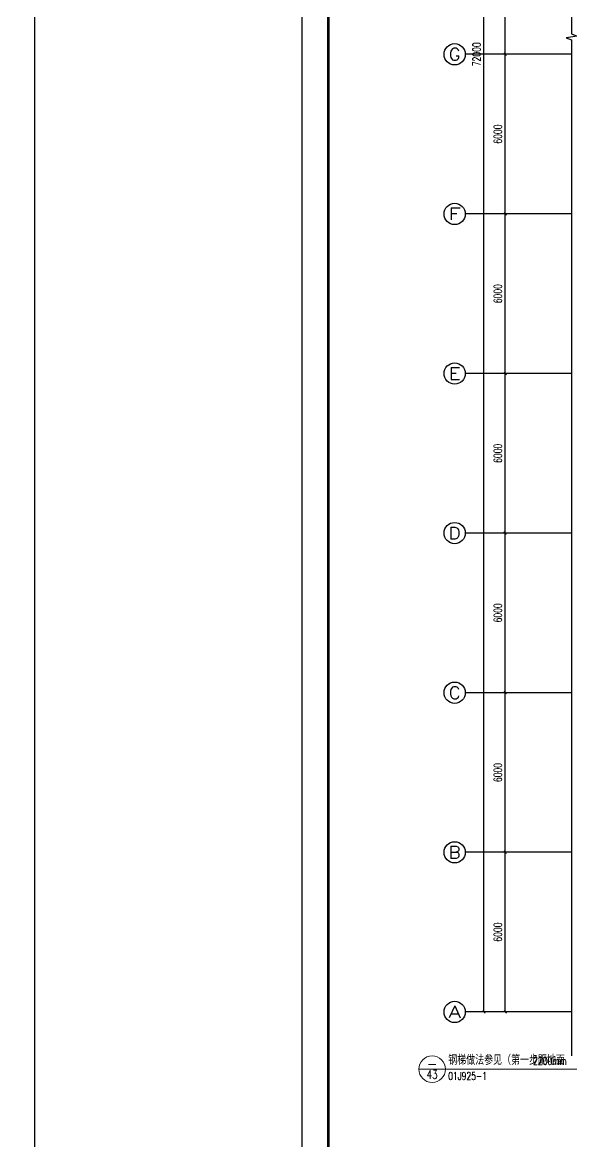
# Model space of a CAD drawing. Extents: x 683431 to 951238, y -788560 to -543702.
# Drawn here: x 742456 to 763119, y -706453 to -664378 of the extents above; entities that cross this region are included whole.
import ezdxf
from ezdxf.enums import TextEntityAlignment as Align

# ---------------------------------------------------------------- set-up
doc = ezdxf.new("R2010")
doc.units = 0
doc.header["$LTSCALE"] = 1000
doc.header["$MEASUREMENT"] = 0
for name, color, linetype in [('AXIS', 3, 'Continuous'), ('AXIS_TEXT', 7, 'Continuous'), ('DIM_SYMB', 3, 'Continuous'), ('PUB_TEXT', 3, 'Continuous'), ('PUB_TITLE', 4, 'Continuous')]:
    doc.layers.add(name, color=color, linetype=linetype)
doc.layers.add('DIM_IDEN', color=3, linetype='Continuous', lineweight=13)
doc.styles.add('_TCH_AXIS', font='COMPLEX', dxfattribs={"bigfont": 'GBCBIG'})
doc.styles.add('_TCH_DIM_T3', font='SIMPLEX', dxfattribs={"width": 0.705882, "bigfont": 'GBCBIG'})
doc.styles.add('_TCH_LABEL', font='COMPLEX', dxfattribs={"bigfont": 'GBCBIG'})
doc.styles.add('COMPLEX', font='COMPLEX')
doc.dimstyles.new('_TCH_ARCH&&100', dxfattribs={"dimtxt": 297.5, "dimasz": 100, "dimexe": 250, "dimexo": 300, "dimgap": 126.25, "dimtad": 1, "dimdec": 0, "dimzin": 0, "dimdsep": 46, "dimtxsty": '_TCH_DIM_T3', "dimblk": 'ARCHTICK', "dimcen": 0.09, "dimazin": 2, "dimtfac": 1, "dimtdec": 0, "dimtix": 1, "dimtmove": 2, "dimatfit": 3, "dimfxl": 0, "dimtolj": 1, "dimtzin": 0, "dimarcsym": 0})

# ---------------------------------------------------------------- blocks, each defined once
blk = doc.blocks.new('_ArchTick')
at = {"color": 0, "linetype": 'ByBlock', "const_width": 0.4}
blk.add_lwpolyline([(-0.5, -0.5), (0.5, 0.5)], dxfattribs=at)
blk = doc.blocks.new('*D362')
at = {"layer": 'AXIS', "color": 0, "lineweight": -2}
for p, q in [((762819, -695578), (760369, -695578)), ((760619, -701578), (760619, -695578)), ((762819, -701578), (760369, -701578))]:
    blk.add_line(p, q, dxfattribs=at)
at = {"layer": 'Defpoints', "color": 0}
for p in [(760619, -695578), (763119, -695578), (763119, -701578)]:
    blk.add_point(p, dxfattribs=at)
at = {"layer": 'AXIS', "color": 0, "lineweight": -2, "xscale": 100, "yscale": 100, "zscale": 100}
for p, rotation in [((760619, -695578), 90), ((760619, -701578), 270)]:
    blk.add_blockref('_ArchTick', p, dxfattribs=dict(at, rotation=rotation))
at = {"layer": 'AXIS', "color": 0, "insert": (760344, -698578), "char_height": 297.5, "attachment_point": 5, "rotation": 90, "style": '_TCH_DIM_T3'}
blk.add_mtext('\\A1;6000', dxfattribs=at)
blk = doc.blocks.new('*D363')
at = {"layer": 'AXIS', "color": 0, "lineweight": -2}
for p, q in [((762819, -689578), (760369, -689578)), ((760619, -695578), (760619, -689578)), ((762819, -695578), (760369, -695578))]:
    blk.add_line(p, q, dxfattribs=at)
at = {"layer": 'Defpoints', "color": 0}
for p in [(760619, -689578), (763119, -689578), (763119, -695578)]:
    blk.add_point(p, dxfattribs=at)
at = {"layer": 'AXIS', "color": 0, "lineweight": -2, "xscale": 100, "yscale": 100, "zscale": 100}
for p, rotation in [((760619, -689578), 90), ((760619, -695578), 270)]:
    blk.add_blockref('_ArchTick', p, dxfattribs=dict(at, rotation=rotation))
at = {"layer": 'AXIS', "color": 0, "insert": (760344, -692578), "char_height": 297.5, "attachment_point": 5, "rotation": 90, "style": '_TCH_DIM_T3'}
blk.add_mtext('\\A1;6000', dxfattribs=at)
blk = doc.blocks.new('*D364')
at = {"layer": 'AXIS', "color": 0, "lineweight": -2}
for p, q in [((762819, -683578), (760369, -683578)), ((760619, -689578), (760619, -683578)), ((762819, -689578), (760369, -689578))]:
    blk.add_line(p, q, dxfattribs=at)
at = {"layer": 'Defpoints', "color": 0}
for p in [(760619, -683578), (763119, -683578), (763119, -689578)]:
    blk.add_point(p, dxfattribs=at)
at = {"layer": 'AXIS', "color": 0, "lineweight": -2, "xscale": 100, "yscale": 100, "zscale": 100}
for p, rotation in [((760619, -683578), 90), ((760619, -689578), 270)]:
    blk.add_blockref('_ArchTick', p, dxfattribs=dict(at, rotation=rotation))
at = {"layer": 'AXIS', "color": 0, "insert": (760344, -686578), "char_height": 297.5, "attachment_point": 5, "rotation": 90, "style": '_TCH_DIM_T3'}
blk.add_mtext('\\A1;6000', dxfattribs=at)
blk = doc.blocks.new('*D365')
at = {"layer": 'AXIS', "color": 0, "lineweight": -2}
for p, q in [((762819, -677578), (760369, -677578)), ((760619, -683578), (760619, -677578)), ((762819, -683578), (760369, -683578))]:
    blk.add_line(p, q, dxfattribs=at)
at = {"layer": 'Defpoints', "color": 0}
for p in [(760619, -677578), (763119, -677578), (763119, -683578)]:
    blk.add_point(p, dxfattribs=at)
at = {"layer": 'AXIS', "color": 0, "lineweight": -2, "xscale": 100, "yscale": 100, "zscale": 100}
for p, rotation in [((760619, -677578), 90), ((760619, -683578), 270)]:
    blk.add_blockref('_ArchTick', p, dxfattribs=dict(at, rotation=rotation))
at = {"layer": 'AXIS', "color": 0, "insert": (760344, -680578), "char_height": 297.5, "attachment_point": 5, "rotation": 90, "style": '_TCH_DIM_T3'}
blk.add_mtext('\\A1;6000', dxfattribs=at)
blk = doc.blocks.new('*D366')
at = {"layer": 'AXIS', "color": 0, "lineweight": -2}
for p, q in [((762819, -671578), (760369, -671578)), ((760619, -677578), (760619, -671578)), ((762819, -677578), (760369, -677578))]:
    blk.add_line(p, q, dxfattribs=at)
at = {"layer": 'Defpoints', "color": 0}
for p in [(760619, -671578), (763119, -671578), (763119, -677578)]:
    blk.add_point(p, dxfattribs=at)
at = {"layer": 'AXIS', "color": 0, "lineweight": -2, "xscale": 100, "yscale": 100, "zscale": 100}
for p, rotation in [((760619, -671578), 90), ((760619, -677578), 270)]:
    blk.add_blockref('_ArchTick', p, dxfattribs=dict(at, rotation=rotation))
at = {"layer": 'AXIS', "color": 0, "insert": (760344, -674578), "char_height": 297.5, "attachment_point": 5, "rotation": 90, "style": '_TCH_DIM_T3'}
blk.add_mtext('\\A1;6000', dxfattribs=at)
blk = doc.blocks.new('*D367')
at = {"layer": 'AXIS', "color": 0, "lineweight": -2}
for p, q in [((762819, -665578), (760369, -665578)), ((760619, -671578), (760619, -665578)), ((762819, -671578), (760369, -671578))]:
    blk.add_line(p, q, dxfattribs=at)
at = {"layer": 'Defpoints', "color": 0}
for p in [(760619, -665578), (763119, -665578), (763119, -671578)]:
    blk.add_point(p, dxfattribs=at)
at = {"layer": 'AXIS', "color": 0, "lineweight": -2, "xscale": 100, "yscale": 100, "zscale": 100}
for p, rotation in [((760619, -665578), 90), ((760619, -671578), 270)]:
    blk.add_blockref('_ArchTick', p, dxfattribs=dict(at, rotation=rotation))
at = {"layer": 'AXIS', "color": 0, "insert": (760344, -668578), "char_height": 297.5, "attachment_point": 5, "rotation": 90, "style": '_TCH_DIM_T3'}
blk.add_mtext('\\A1;6000', dxfattribs=at)
blk = doc.blocks.new('*D368')
at = {"layer": 'AXIS', "color": 0, "lineweight": -2}
for p, q in [((762819, -659578), (760369, -659578)), ((760619, -665578), (760619, -659578)), ((762819, -665578), (760369, -665578))]:
    blk.add_line(p, q, dxfattribs=at)
at = {"layer": 'Defpoints', "color": 0}
for p in [(760619, -659578), (763119, -659578), (763119, -665578)]:
    blk.add_point(p, dxfattribs=at)
at = {"layer": 'AXIS', "color": 0, "lineweight": -2, "xscale": 100, "yscale": 100, "zscale": 100}
for p, rotation in [((760619, -659578), 90), ((760619, -665578), 270)]:
    blk.add_blockref('_ArchTick', p, dxfattribs=dict(at, rotation=rotation))
at = {"layer": 'AXIS', "color": 0, "insert": (760344, -662578), "char_height": 297.5, "attachment_point": 5, "rotation": 90, "style": '_TCH_DIM_T3'}
blk.add_mtext('\\A1;6000', dxfattribs=at)
blk = doc.blocks.new('*D374')
at = {"layer": 'AXIS', "color": 0, "lineweight": -2}
for p, q in [((762819, -629578), (759569, -629578)), ((759819, -701578), (759819, -629578)), ((762819, -701578), (759569, -701578))]:
    blk.add_line(p, q, dxfattribs=at)
at = {"layer": 'Defpoints', "color": 0}
for p in [(759819, -629578), (763119, -629578), (763119, -701578)]:
    blk.add_point(p, dxfattribs=at)
at = {"layer": 'AXIS', "color": 0, "lineweight": -2, "xscale": 100, "yscale": 100, "zscale": 100}
for p, rotation in [((759819, -629578), 90), ((759819, -701578), 270)]:
    blk.add_blockref('_ArchTick', p, dxfattribs=dict(at, rotation=rotation))
at = {"layer": 'AXIS', "color": 0, "insert": (759544, -665578), "char_height": 297.5, "attachment_point": 5, "rotation": 90, "style": '_TCH_DIM_T3'}
blk.add_mtext('\\A1;72000', dxfattribs=at)
blk = doc.blocks.new('_AXISO')
blk.add_circle((0, 0), 0.5)
at = {"layer": 'AXIS_TEXT', "style": 'COMPLEX', "width": 1.041667}
blk.add_attdef('A', text='', height=0.56, dxfattribs=at).set_placement((-0.25, -0.28), (0.25, -0.28), align=Align.FIT)

msp = doc.modelspace()

# ---------------------------------------------------------------- linework, layer by layer
at = {"layer": 'AXIS'}
for p, q in [((763118.7, -665578.1), (759118.7, -665578.1)), ((763118.7, -671578.1), (759118.7, -671578.1)), ((763118.7, -677578.1), (759118.7, -677578.1)), ((763118.7, -683578.1), (759118.7, -683578.1)), ((763118.7, -689578.1), (759118.7, -689578.1)), ((763118.7, -695578.1), (759118.7, -695578.1)), ((763118.7, -701578.1), (759118.7, -701578.1))]:
    msp.add_line(p, q, dxfattribs=at)
at = {"layer": 'DIM_IDEN'}
for p, q in [((758371.5, -703730), (757371.5, -703730)), ((763541.3, -703730), (758371.5, -703730))]:
    msp.add_line(p, q, dxfattribs=at)
msp.add_circle((757871.5, -703730), 500, dxfattribs=at)
at = {"layer": 'DIM_SYMB'}
msp.add_lwpolyline([(763118.7, -626625.6), (763118.7, -664814.4), (763328.7, -664890.9), (762908.7, -664964.9), (763118.7, -665039.4), (763118.7, -703228.3)], dxfattribs=at)
at = {"layer": 'PUB_TITLE'}
for points in [[(683530.8, -719849.5), (742930.8, -719849.5), (742930.8, -614749.5), (683530.8, -614749.5)], [(752966.6, -719849.5), (812366.6, -719849.5), (812366.6, -614749.5), (752966.6, -614749.5)]]:
    msp.add_lwpolyline(points, close=True, dxfattribs=at)
at = {"layer": 'PUB_TITLE', "const_width": 100}
msp.add_lwpolyline([(753966.6, -718849.5), (811366.6, -718849.5), (811366.6, -617249.5), (753966.6, -617249.5)], close=True, dxfattribs=at)

# ---------------------------------------------------------------- block references
at = {"layer": 'AXIS'}
ref = msp.add_blockref('_AXISO', (758718.7, -665578.1), dxfattribs=dict(at, xscale=800, yscale=800, zscale=800))
ref.add_attrib('A', 'G', dxfattribs={"layer": 'AXIS_TEXT', "ltscale": 0.5, "height": 452.5, "style": '_TCH_AXIS', "width": 1.166667}).set_placement((758492.4, -665804.4), (758945, -665804.4), align=Align.FIT)
ref = msp.add_blockref('_AXISO', (758718.7, -671578.1), dxfattribs=dict(at, xscale=800, yscale=800, zscale=800))
ref.add_attrib('A', 'F', dxfattribs={"layer": 'AXIS_TEXT', "ltscale": 0.5, "height": 452.5, "style": '_TCH_AXIS', "width": 1.3125}).set_placement((758492.4, -671804.4), (758945, -671804.4), align=Align.FIT)
ref = msp.add_blockref('_AXISO', (758718.7, -677578.1), dxfattribs=dict(at, xscale=800, yscale=800, zscale=800))
ref.add_attrib('A', 'E', dxfattribs={"layer": 'AXIS_TEXT', "ltscale": 0.5, "height": 452.5, "style": '_TCH_AXIS', "width": 1.3125}).set_placement((758492.4, -677804.4), (758945, -677804.4), align=Align.FIT)
ref = msp.add_blockref('_AXISO', (758718.7, -683578.1), dxfattribs=dict(at, xscale=800, yscale=800, zscale=800))
ref.add_attrib('A', 'D', dxfattribs={"layer": 'AXIS_TEXT', "ltscale": 0.5, "height": 452.5, "style": '_TCH_AXIS', "width": 1.235294}).set_placement((758492.4, -683804.4), (758945, -683804.4), align=Align.FIT)
ref = msp.add_blockref('_AXISO', (758718.7, -689578.1), dxfattribs=dict(at, xscale=800, yscale=800, zscale=800))
ref.add_attrib('A', 'C', dxfattribs={"layer": 'AXIS_TEXT', "ltscale": 0.5, "height": 452.5, "style": '_TCH_AXIS', "width": 1.4}).set_placement((758492.4, -689804.4), (758945, -689804.4), align=Align.FIT)
ref = msp.add_blockref('_AXISO', (758718.7, -695578.1), dxfattribs=dict(at, xscale=800, yscale=800, zscale=800))
ref.add_attrib('A', 'B', dxfattribs={"layer": 'AXIS_TEXT', "ltscale": 0.5, "height": 452.5, "style": '_TCH_AXIS', "width": 1.235294}).set_placement((758492.4, -695804.4), (758945, -695804.4), align=Align.FIT)
ref = msp.add_blockref('_AXISO', (758718.7, -701578.1), dxfattribs=dict(at, xscale=800, yscale=800, zscale=800))
ref.add_attrib('A', 'A', dxfattribs={"layer": 'AXIS_TEXT', "ltscale": 0.5, "height": 452.5, "style": '_TCH_AXIS', "width": 1.166667}).set_placement((758492.4, -701804.4), (758945, -701804.4), align=Align.FIT)

# ---------------------------------------------------------------- texts
at = {"layer": 'PUB_TEXT', "style": '_TCH_LABEL'}
msp.add_text('钢梯做法参见（第一步距地面', height=337.589, dxfattribs=at).set_placement((758476.5, -703566.1))
at = {"layer": 'PUB_TEXT', "style": '_TCH_LABEL', "width": 0.705882}
for s, p in [('2200mm', (761671.2, -703566.1)), ('01J925-1', (758476.5, -704133.7))]:
    msp.add_text(s, height=297.5, dxfattribs=at).set_placement(p)
at = {"layer": 'PUB_TEXT', "style": '_TCH_LABEL'}
for s, height, width, p, p2 in [('43', 321.99, 0.75, (757670.2, -704092.2), (758072.7, -704092.2)), ('-', 322, 1.458333, (757670.2, -703689.7), (758072.7, -703689.7))]:
    msp.add_text(s, height=height, dxfattribs=dict(at, width=width)).set_placement(p, p2, align=Align.FIT)

# ---------------------------------------------------------------- dimensions: what is measured, and where the dimension line sits
at = {"layer": 'AXIS'}
for p1, p2, distance, picture, middle in [((763118.7, -701578.1), (763118.7, -629578.1), 3300, '*D374', (759543.7, -665578.1)), ((763118.7, -665578.1), (763118.7, -659578.1), 2500, '*D368', (760343.7, -662578.1)), ((763118.7, -671578.1), (763118.7, -665578.1), 2500, '*D367', (760343.7, -668578.1)), ((763118.7, -677578.1), (763118.7, -671578.1), 2500, '*D366', (760343.7, -674578.1)), ((763118.7, -683578.1), (763118.7, -677578.1), 2500, '*D365', (760343.7, -680578.1)), ((763118.7, -689578.1), (763118.7, -683578.1), 2500, '*D364', (760343.7, -686578.1)), ((763118.7, -695578.1), (763118.7, -689578.1), 2500, '*D363', (760343.7, -692578.1)), ((763118.7, -701578.1), (763118.7, -695578.1), 2500, '*D362', (760343.7, -698578.1))]:
    dim = msp.add_aligned_dim(p1=p1, p2=p2, distance=distance, dimstyle='_TCH_ARCH&&100', dxfattribs=at)
    dim.commit()
    dim.dimension.update_dxf_attribs({"geometry": picture, "text_midpoint": middle})

doc.saveas('drawing.dxf')
